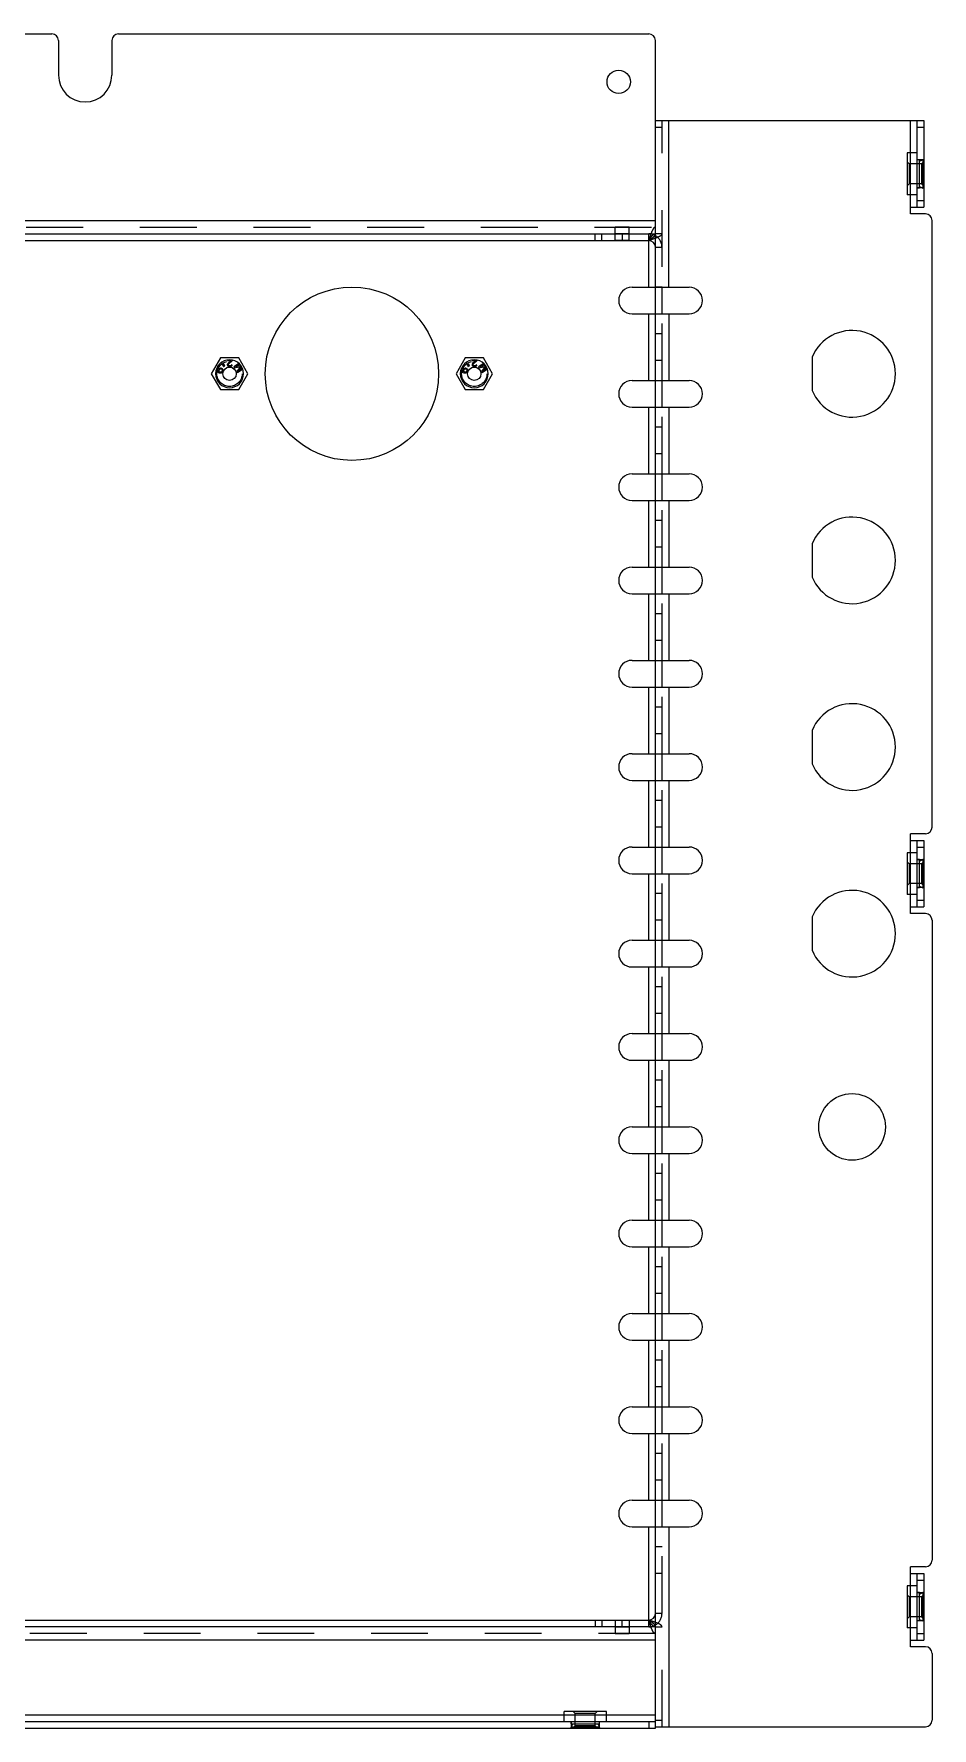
# Model space of a CAD drawing. Header units: millimetres. Extents: x 0 to 8948, y -1340 to 1100.
# Drawn here: x 7272.7 to 7407.4, y 455.7 to 709.9 of the extents above; entities that cross this region are included whole.
import ezdxf

# ---------------------------------------------------------------- set-up
doc = ezdxf.new("R2010")
doc.units = ezdxf.units.MM
doc.header["$LTSCALE"] = 85.25
doc.linetypes.add('HIDDEN', pattern=[0.2, 0.1, -0.1])
doc.layers.get('0').update_dxf_attribs({"linetype": 'CONTINUOUS'})
doc.layers.add('02___PRT_ALL_AXES', color=7, linetype='CONTINUOUS')
doc.layers.add('DEFAULT_2', color=8, linetype='HIDDEN')

msp = doc.modelspace()

# ---------------------------------------------------------------- linework, layer by layer
at = {"color": 7, "linetype": 'Continuous'}
for p, q in [((7121.387, 709.948), (7275.387, 709.948)), ((7285.387, 709.948), (7364.887, 709.948)), ((7276.387, 708.948), (7276.387, 703.736)), ((7284.387, 708.948), (7284.387, 703.736)), ((7365.887, 671.948), (7365.887, 708.948)), ((7365.887, 696.948), (7406.137, 696.948)), ((7367.887, 671.948), (7367.887, 696.948)), ((7404.137, 692.098), (7404.137, 696.948)), ((7405.137, 683.948), (7405.137, 696.948)), ((7405.137, 695.948), (7406.137, 695.948)), ((7405.137, 692.098), (7403.637, 692.098)), ((7403.637, 692.098), (7403.637, 685.798)), ((7405.137, 685.798), (7403.637, 685.798)), ((7404.137, 682.948), (7404.137, 685.798)), ((7404.137, 683.948), (7406.137, 683.948)), ((7405.137, 684.948), (7406.137, 684.948)), ((7049.887, 681.948), (7365.887, 681.948)), ((7406.387, 682.948), (7404.137, 682.948)), ((7407.387, 590.948), (7407.387, 681.948)), ((7047.887, 679.948), (7365.887, 679.948)), ((7050.887, 678.948), (7364.887, 678.948)), ((7356.887, 678.948), (7356.887, 679.948)), ((7357.887, 678.948), (7357.887, 679.948)), ((7364.887, 671.948), (7364.887, 679.948)), ((7362.387, 671.948), (7367.887, 671.948)), ((7362.387, 667.948), (7367.887, 667.948)), ((7364.887, 657.948), (7364.887, 667.948)), ((7365.887, 455.748), (7365.887, 667.948)), ((7367.887, 667.948), (7367.887, 657.948)), ((7301.719, 661.019), (7301.717, 660.946)), ((7301.717, 660.946), (7302.3, 660.93)), ((7302.3, 660.93), (7301.766, 660.476)), ((7301.869, 660.41), (7302.466, 660.926)), ((7302.466, 660.926), (7302.468, 660.998)), ((7338.419, 661.019), (7338.417, 660.946)), ((7338.417, 660.946), (7339, 660.93)), ((7339, 660.93), (7338.466, 660.476)), ((7338.569, 660.41), (7339.166, 660.926)), ((7339.166, 660.926), (7339.168, 660.998)), ((7300.049, 659.61), (7300.035, 659.507)), ((7300.035, 659.507), (7300.06, 659.387)), ((7300.06, 659.387), (7300.119, 659.3)), ((7300.133, 659.782), (7300.079, 659.693)), ((7300.119, 659.3), (7300.205, 659.225)), ((7300.228, 659.858), (7300.133, 659.782)), ((7300.142, 659.491), (7300.143, 659.557)), ((7300.161, 659.418), (7300.142, 659.491)), ((7300.143, 659.557), (7300.185, 659.675)), ((7300.207, 659.357), (7300.161, 659.418)), ((7300.185, 659.675), (7300.226, 659.726)), ((7300.205, 659.225), (7300.339, 659.155)), ((7300.26, 659.316), (7300.207, 659.357)), ((7300.226, 659.726), (7300.287, 659.771)), ((7300.329, 659.889), (7300.228, 659.858)), ((7300.374, 659.253), (7300.26, 659.316)), ((7300.287, 659.771), (7300.361, 659.789)), ((7300.396, 659.887), (7300.329, 659.889)), ((7300.339, 659.155), (7300.479, 659.105)), ((7300.361, 659.789), (7300.396, 659.887)), ((7300.414, 659.239), (7300.374, 659.253)), ((7300.39, 659.491), (7300.375, 659.385)), ((7300.375, 659.385), (7300.414, 659.239)), ((7300.425, 659.589), (7300.39, 659.491)), ((7300.48, 659.68), (7300.425, 659.589)), ((7300.479, 659.105), (7300.626, 659.075)), ((7300.575, 659.757), (7300.48, 659.68)), ((7300.483, 659.369), (7300.484, 659.435)), ((7300.502, 659.296), (7300.483, 659.369)), ((7300.484, 659.435), (7300.533, 659.573)), ((7300.548, 659.236), (7300.502, 659.296)), ((7300.533, 659.573), (7300.574, 659.624)), ((7300.601, 659.194), (7300.548, 659.236)), ((7300.574, 659.624), (7300.635, 659.669)), ((7300.677, 659.787), (7300.575, 659.757)), ((7300.641, 659.18), (7300.601, 659.194)), ((7300.626, 659.075), (7300.74, 659.078)), ((7300.635, 659.669), (7300.709, 659.687)), ((7300.708, 659.178), (7300.641, 659.18)), ((7300.791, 659.79), (7300.677, 659.787)), ((7300.782, 659.196), (7300.708, 659.178)), ((7300.709, 659.687), (7300.776, 659.685)), ((7300.74, 659.078), (7300.841, 659.109)), ((7300.776, 659.685), (7300.816, 659.671)), ((7300.843, 659.241), (7300.782, 659.196)), ((7300.871, 659.762), (7300.791, 659.79)), ((7300.816, 659.671), (7300.869, 659.63)), ((7300.841, 659.109), (7300.937, 659.185)), ((7300.884, 659.293), (7300.843, 659.241)), ((7300.869, 659.63), (7300.915, 659.569)), ((7300.957, 659.687), (7300.871, 659.762)), ((7300.933, 659.43), (7300.884, 659.293)), ((7300.915, 659.569), (7300.934, 659.496)), ((7300.934, 659.496), (7300.933, 659.43)), ((7300.937, 659.185), (7300.992, 659.276)), ((7300.945, 660.298), (7300.94, 660.268)), ((7300.94, 660.268), (7301.116, 660.237)), ((7301.092, 660.272), (7300.945, 660.298)), ((7301.016, 659.599), (7300.957, 659.687)), ((7300.992, 659.276), (7301.027, 659.375)), ((7301.039, 660.417), (7301.005, 660.393)), ((7301.005, 660.393), (7301.092, 660.272)), ((7301.041, 659.48), (7301.016, 659.599)), ((7301.027, 659.375), (7301.041, 659.48)), ((7301.125, 660.296), (7301.039, 660.417)), ((7301.116, 660.237), (7301.089, 660.061)), ((7301.089, 660.061), (7301.118, 660.056)), ((7301.118, 660.056), (7301.141, 660.203)), ((7301.148, 660.443), (7301.125, 660.296)), ((7301.141, 660.203), (7301.228, 660.082)), ((7301.178, 660.438), (7301.148, 660.443)), ((7301.15, 660.262), (7301.178, 660.438)), ((7301.326, 660.231), (7301.15, 660.262)), ((7301.175, 660.227), (7301.322, 660.201)), ((7301.262, 660.106), (7301.175, 660.227)), ((7301.228, 660.082), (7301.262, 660.106)), ((7301.322, 660.201), (7301.326, 660.231)), ((7301.7, 660.329), (7301.698, 660.287)), ((7301.698, 660.287), (7301.717, 660.201)), ((7301.723, 660.414), (7301.7, 660.329)), ((7301.717, 660.201), (7301.798, 660.114)), ((7301.766, 660.476), (7301.723, 660.414)), ((7301.798, 660.114), (7301.88, 660.069)), ((7301.823, 660.283), (7301.825, 660.326)), ((7301.863, 660.218), (7301.823, 660.283)), ((7301.825, 660.326), (7301.869, 660.41)), ((7301.925, 660.174), (7301.863, 660.218)), ((7301.88, 660.069), (7302.004, 660.044)), ((7302.028, 660.15), (7301.925, 660.174)), ((7302.004, 660.044), (7302.088, 660.042)), ((7302.112, 660.148), (7302.028, 660.15)), ((7302.088, 660.042), (7302.234, 660.059)), ((7302.216, 660.166), (7302.112, 660.148)), ((7302.28, 660.207), (7302.216, 660.166)), ((7302.234, 660.059), (7302.319, 660.099)), ((7302.323, 660.27), (7302.28, 660.207)), ((7302.319, 660.099), (7302.404, 660.182)), ((7302.427, 660.267), (7302.323, 660.27)), ((7302.404, 660.182), (7302.427, 660.267)), ((7303.446, 660.498), (7302.666, 659.974)), ((7302.666, 659.974), (7302.771, 659.818)), ((7302.771, 659.818), (7303.687, 660.058)), ((7303.538, 660.409), (7302.913, 659.989)), ((7303.727, 660.186), (7302.913, 659.989)), ((7303.687, 660.058), (7303.12, 659.3)), ((7303.12, 659.3), (7303.225, 659.144)), ((7303.225, 659.144), (7304.004, 659.669)), ((7303.331, 659.367), (7303.821, 660.047)), ((7303.957, 659.787), (7303.331, 659.367)), ((7336.749, 659.61), (7336.735, 659.507)), ((7336.735, 659.507), (7336.76, 659.387)), ((7336.76, 659.387), (7336.819, 659.3)), ((7336.833, 659.782), (7336.779, 659.693)), ((7336.819, 659.3), (7336.905, 659.225)), ((7336.928, 659.858), (7336.833, 659.782)), ((7336.842, 659.491), (7336.843, 659.557)), ((7336.861, 659.418), (7336.842, 659.491)), ((7336.843, 659.557), (7336.885, 659.675)), ((7336.907, 659.357), (7336.861, 659.418)), ((7336.885, 659.675), (7336.926, 659.726)), ((7336.905, 659.225), (7337.039, 659.155)), ((7336.96, 659.316), (7336.907, 659.357)), ((7336.926, 659.726), (7336.987, 659.771)), ((7337.029, 659.889), (7336.928, 659.858)), ((7337.074, 659.253), (7336.96, 659.316)), ((7336.987, 659.771), (7337.061, 659.789)), ((7337.096, 659.887), (7337.029, 659.889)), ((7337.039, 659.155), (7337.179, 659.105)), ((7337.061, 659.789), (7337.096, 659.887)), ((7337.114, 659.239), (7337.074, 659.253)), ((7337.09, 659.491), (7337.075, 659.385)), ((7337.075, 659.385), (7337.114, 659.239)), ((7337.125, 659.589), (7337.09, 659.491)), ((7337.18, 659.68), (7337.125, 659.589)), ((7337.179, 659.105), (7337.326, 659.075)), ((7337.275, 659.757), (7337.18, 659.68)), ((7337.183, 659.369), (7337.184, 659.435)), ((7337.202, 659.296), (7337.183, 659.369)), ((7337.184, 659.435), (7337.233, 659.573)), ((7337.248, 659.236), (7337.202, 659.296)), ((7337.233, 659.573), (7337.274, 659.624)), ((7337.301, 659.194), (7337.248, 659.236)), ((7337.274, 659.624), (7337.335, 659.669)), ((7337.377, 659.787), (7337.275, 659.757)), ((7337.341, 659.18), (7337.301, 659.194)), ((7337.326, 659.075), (7337.44, 659.078)), ((7337.335, 659.669), (7337.409, 659.687)), ((7337.408, 659.178), (7337.341, 659.18)), ((7337.491, 659.79), (7337.377, 659.787)), ((7337.482, 659.196), (7337.408, 659.178)), ((7337.409, 659.687), (7337.476, 659.685)), ((7337.44, 659.078), (7337.541, 659.109)), ((7337.476, 659.685), (7337.516, 659.671)), ((7337.543, 659.241), (7337.482, 659.196)), ((7337.571, 659.762), (7337.491, 659.79)), ((7337.516, 659.671), (7337.569, 659.63)), ((7337.541, 659.109), (7337.637, 659.185)), ((7337.584, 659.293), (7337.543, 659.241)), ((7337.569, 659.63), (7337.615, 659.569)), ((7337.657, 659.687), (7337.571, 659.762)), ((7337.633, 659.43), (7337.584, 659.293)), ((7337.615, 659.569), (7337.634, 659.496)), ((7337.634, 659.496), (7337.633, 659.43)), ((7337.637, 659.185), (7337.692, 659.276)), ((7337.645, 660.298), (7337.64, 660.268)), ((7337.64, 660.268), (7337.816, 660.237)), ((7337.792, 660.272), (7337.645, 660.298)), ((7337.716, 659.599), (7337.657, 659.687)), ((7337.692, 659.276), (7337.727, 659.375)), ((7337.739, 660.417), (7337.705, 660.393)), ((7337.705, 660.393), (7337.792, 660.272)), ((7337.741, 659.48), (7337.716, 659.599)), ((7337.727, 659.375), (7337.741, 659.48)), ((7337.825, 660.296), (7337.739, 660.417)), ((7337.816, 660.237), (7337.789, 660.061)), ((7337.789, 660.061), (7337.818, 660.056)), ((7337.818, 660.056), (7337.841, 660.203)), ((7337.848, 660.443), (7337.825, 660.296)), ((7337.841, 660.203), (7337.928, 660.082)), ((7337.878, 660.438), (7337.848, 660.443)), ((7337.85, 660.262), (7337.878, 660.438)), ((7338.026, 660.231), (7337.85, 660.262)), ((7337.875, 660.227), (7338.022, 660.201)), ((7337.962, 660.106), (7337.875, 660.227)), ((7337.928, 660.082), (7337.962, 660.106)), ((7338.022, 660.201), (7338.026, 660.231)), ((7338.4, 660.329), (7338.398, 660.287)), ((7338.398, 660.287), (7338.417, 660.201)), ((7338.423, 660.414), (7338.4, 660.329)), ((7338.417, 660.201), (7338.498, 660.114)), ((7338.466, 660.476), (7338.423, 660.414)), ((7338.498, 660.114), (7338.58, 660.069)), ((7338.523, 660.283), (7338.525, 660.326)), ((7338.563, 660.218), (7338.523, 660.283)), ((7338.525, 660.326), (7338.569, 660.41)), ((7338.625, 660.174), (7338.563, 660.218)), ((7338.58, 660.069), (7338.704, 660.044)), ((7338.728, 660.15), (7338.625, 660.174)), ((7338.704, 660.044), (7338.788, 660.042)), ((7338.812, 660.148), (7338.728, 660.15)), ((7338.788, 660.042), (7338.934, 660.059)), ((7338.916, 660.166), (7338.812, 660.148)), ((7338.98, 660.207), (7338.916, 660.166)), ((7338.934, 660.059), (7339.019, 660.099)), ((7339.023, 660.27), (7338.98, 660.207)), ((7339.019, 660.099), (7339.104, 660.182)), ((7339.127, 660.267), (7339.023, 660.27)), ((7339.104, 660.182), (7339.127, 660.267)), ((7340.146, 660.498), (7339.366, 659.974)), ((7339.366, 659.974), (7339.471, 659.818)), ((7339.471, 659.818), (7340.387, 660.058)), ((7340.238, 660.409), (7339.613, 659.989)), ((7340.427, 660.186), (7339.613, 659.989)), ((7340.387, 660.058), (7339.82, 659.3)), ((7339.82, 659.3), (7339.925, 659.144)), ((7339.925, 659.144), (7340.704, 659.669)), ((7340.031, 659.367), (7340.521, 660.047)), ((7340.657, 659.787), (7340.031, 659.367)), ((7362.387, 657.948), (7370.945, 657.948)), ((7362.387, 653.948), (7370.945, 653.948)), ((7364.887, 643.948), (7364.887, 653.948)), ((7367.887, 653.948), (7367.887, 643.948)), ((7362.387, 643.948), (7370.945, 643.948)), ((7362.387, 639.948), (7370.945, 639.948)), ((7364.887, 629.948), (7364.887, 639.948)), ((7367.887, 639.948), (7367.887, 629.948)), ((7362.387, 629.948), (7370.945, 629.948)), ((7362.387, 625.948), (7370.945, 625.948)), ((7364.887, 615.948), (7364.887, 625.948)), ((7367.887, 625.948), (7367.887, 615.948)), ((7362.387, 615.948), (7370.945, 615.948)), ((7362.387, 611.948), (7370.945, 611.948)), ((7364.887, 601.948), (7364.887, 611.948)), ((7367.887, 611.948), (7367.887, 601.948)), ((7362.387, 601.948), (7370.945, 601.948)), ((7362.387, 597.948), (7370.945, 597.948)), ((7364.887, 587.948), (7364.887, 597.948)), ((7367.887, 597.948), (7367.887, 587.948)), ((7406.387, 589.948), (7404.137, 589.948)), ((7404.137, 587.098), (7404.137, 589.948)), ((7362.387, 587.948), (7370.945, 587.948)), ((7404.137, 588.948), (7406.137, 588.948)), ((7405.137, 578.948), (7405.137, 588.948)), ((7405.137, 587.948), (7406.137, 587.948)), ((7405.137, 587.098), (7403.637, 587.098)), ((7403.637, 587.098), (7403.637, 580.798)), ((7362.387, 583.948), (7370.945, 583.948)), ((7364.887, 573.948), (7364.887, 583.948)), ((7367.887, 583.948), (7367.887, 573.948)), ((7405.137, 580.798), (7403.637, 580.798)), ((7404.137, 577.948), (7404.137, 580.798)), ((7405.137, 579.948), (7406.137, 579.948)), ((7404.137, 578.948), (7406.137, 578.948)), ((7406.387, 577.948), (7404.137, 577.948)), ((7407.387, 576.948), (7407.387, 480.948)), ((7362.387, 573.948), (7370.945, 573.948)), ((7362.387, 569.948), (7370.945, 569.948)), ((7364.887, 559.948), (7364.887, 569.948)), ((7367.887, 569.948), (7367.887, 559.948)), ((7362.387, 559.948), (7370.945, 559.948)), ((7362.387, 555.948), (7370.945, 555.948)), ((7364.887, 545.948), (7364.887, 555.948)), ((7367.887, 555.948), (7367.887, 545.948)), ((7362.387, 545.948), (7370.945, 545.948)), ((7362.387, 541.948), (7370.945, 541.948)), ((7364.887, 531.948), (7364.887, 541.948)), ((7367.887, 541.948), (7367.887, 531.948)), ((7362.387, 531.948), (7370.945, 531.948)), ((7362.387, 527.948), (7370.945, 527.948)), ((7364.887, 517.948), (7364.887, 527.948)), ((7367.887, 527.948), (7367.887, 517.948)), ((7362.387, 517.948), (7370.945, 517.948)), ((7362.387, 513.948), (7370.945, 513.948)), ((7364.887, 503.948), (7364.887, 513.948)), ((7367.887, 513.948), (7367.887, 503.948)), ((7362.387, 503.948), (7370.945, 503.948)), ((7362.387, 499.948), (7370.945, 499.948)), ((7364.887, 489.948), (7364.887, 499.948)), ((7367.887, 499.948), (7367.887, 489.948)), ((7362.387, 489.948), (7370.945, 489.948)), ((7362.387, 485.948), (7370.945, 485.948)), ((7364.887, 470.948), (7364.887, 485.948)), ((7367.887, 485.948), (7367.887, 455.948)), ((7406.387, 479.948), (7404.137, 479.948)), ((7404.137, 477.098), (7404.137, 479.948)), ((7404.137, 478.948), (7406.137, 478.948)), ((7405.137, 468.948), (7405.137, 478.948)), ((7405.137, 477.948), (7406.137, 477.948)), ((7405.137, 477.098), (7403.637, 477.098)), ((7403.637, 477.098), (7403.637, 470.798)), ((7365.887, 470.948), (7047.887, 470.948)), ((7050.887, 471.948), (7364.887, 471.948)), ((7356.887, 471.948), (7356.887, 470.948)), ((7357.887, 471.948), (7357.887, 470.948)), ((7405.137, 470.798), (7403.637, 470.798)), ((7404.137, 467.948), (7404.137, 470.798)), ((7365.887, 468.948), (7049.887, 468.948)), ((7404.137, 468.948), (7406.137, 468.948)), ((7406.387, 467.948), (7404.137, 467.948)), ((7405.137, 469.948), (7406.137, 469.948)), ((7407.387, 466.948), (7407.387, 456.948)), ((7258.537, 457.748), (7352.237, 457.748)), ((7358.537, 458.248), (7352.237, 458.248)), ((7352.237, 456.748), (7352.237, 458.248)), ((7358.537, 456.748), (7358.537, 458.248)), ((7358.537, 457.748), (7365.887, 457.748)), ((7049.887, 456.748), (7365.887, 456.748)), ((7364.887, 456.748), (7364.887, 455.748)), ((7365.887, 455.948), (7406.387, 455.948))]:
    msp.add_line(p, q, dxfattribs=at)
at = {"color": 3, "linetype": 'Continuous'}
for p, q in [((7406.137, 696.948), (7406.137, 683.948)), ((7366.887, 653.948), (7366.887, 657.948)), ((7366.887, 639.948), (7366.887, 643.948)), ((7366.887, 625.948), (7366.887, 629.948)), ((7366.887, 611.948), (7366.887, 615.948)), ((7366.887, 597.948), (7366.887, 601.948)), ((7366.887, 583.948), (7366.887, 587.948)), ((7406.137, 588.948), (7406.137, 578.948)), ((7366.887, 569.948), (7366.887, 573.948)), ((7366.887, 555.948), (7366.887, 559.948)), ((7366.887, 541.948), (7366.887, 545.948)), ((7366.887, 527.948), (7366.887, 531.948)), ((7366.887, 513.948), (7366.887, 517.948)), ((7366.887, 499.948), (7366.887, 503.948)), ((7366.887, 485.948), (7366.887, 489.948)), ((7406.137, 478.948), (7406.137, 468.948)), ((7049.887, 455.748), (7365.887, 455.748))]:
    msp.add_line(p, q, dxfattribs=at)
at = {"color": 7, "linetype": 'Continuous'}
for centre, radius, start, end in [((7275.387, 708.948), 1, 0, 90), ((7285.387, 708.948), 1, 90, 180), ((7364.887, 708.948), 1, 0, 90), ((7280.387, 703.736), 4, 180, 0), ((7406.387, 681.948), 1, 0, 90), ((7364.887, 677.948), 1, 0, 90), ((7362.387, 669.948), 2, 90, 270), ((7302.037, 658.948), 2.095, 0, 180), ((7338.737, 658.948), 2.095, 0, 180), ((7362.387, 655.948), 2, 90, 270), ((7370.945, 655.948), 2, 270, 90), ((7362.387, 641.948), 2, 90, 270), ((7370.945, 641.948), 2, 270, 90), ((7362.387, 627.948), 2, 90, 270), ((7370.945, 627.948), 2, 270, 90), ((7362.387, 613.948), 2, 90, 270), ((7370.945, 613.948), 2, 270, 90), ((7362.387, 599.948), 2, 90, 270), ((7370.945, 599.948), 2, 270, 90), ((7406.387, 590.948), 1, 270, 0), ((7362.387, 585.948), 2, 90, 270), ((7370.945, 585.948), 2, 270, 90), ((7406.387, 576.948), 1, 0, 90), ((7362.387, 571.948), 2, 90, 270), ((7370.945, 571.948), 2, 270, 90), ((7362.387, 557.948), 2, 90, 270), ((7370.945, 557.948), 2, 270, 90), ((7362.387, 543.948), 2, 90, 270), ((7370.945, 543.948), 2, 270, 90), ((7362.387, 529.948), 2, 90, 270), ((7370.945, 529.948), 2, 270, 90), ((7362.387, 515.948), 2, 90, 270), ((7370.945, 515.948), 2, 270, 90), ((7362.387, 501.948), 2, 90, 270), ((7370.945, 501.948), 2, 270, 90), ((7362.387, 487.948), 2, 90, 270), ((7370.945, 487.948), 2, 270, 90), ((7406.387, 480.948), 1, 270, 0), ((7364.887, 472.948), 1, 270, 0), ((7406.387, 466.948), 1, 0, 90), ((7406.387, 456.948), 1, 270, 0)]:
    msp.add_arc(centre, radius, start, end, dxfattribs=at)
at = {"color": 3, "linetype": 'Continuous'}
for centre, start, end in [((7364.887, 677.948), 59.86467, 90), ((7364.887, 472.948), 270, 300.13533)]:
    msp.add_arc(centre, 2, start, end, dxfattribs=at)
at = {"color": 7, "linetype": 'Continuous'}
for points, knots in [([(7365.887, 679.948), (7365.86, 679.948), (7365.745, 679.936), (7365.639, 679.878), (7365.568, 679.825)], [0, 0, 0, 0, 0.2318764, 1, 1, 1, 1]), ([(7365.887, 679.948), (7365.887, 679.928), (7365.881, 679.845), (7365.849, 679.765), (7365.818, 679.71)], [0, 0, 0, 0, 0.2390557, 1, 1, 1, 1]), ([(7365.887, 470.948), (7365.86, 470.948), (7365.745, 470.959), (7365.639, 471.018), (7365.568, 471.071)], [0, 0, 0, 0, 0.2318764, 1, 1, 1, 1]), ([(7365.887, 470.948), (7365.887, 470.968), (7365.881, 471.051), (7365.849, 471.131), (7365.818, 471.186)], [0, 0, 0, 0, 0.2390557, 1, 1, 1, 1])]:
    msp.add_open_spline(points, degree=3, knots=knots, dxfattribs=at)
at = {"layer": '02___PRT_ALL_AXES', "color": 8, "linetype": 'HIDDEN'}
for p, q in [((7406.137, 691.048), (7405.137, 691.048)), ((7405.137, 686.848), (7405.137, 691.048)), ((7406.137, 686.848), (7406.137, 691.048)), ((7406.137, 686.848), (7405.137, 686.848)), ((7361.937, 680.948), (7359.837, 680.948)), ((7359.837, 678.948), (7359.837, 680.948)), ((7361.937, 679.948), (7359.837, 679.948)), ((7361.937, 678.948), (7359.837, 678.948)), ((7360.887, 679.948), (7360.887, 678.948)), ((7361.937, 678.948), (7361.937, 680.948)), ((7366.887, 671.948), (7365.887, 671.948)), ((7365.887, 667.948), (7366.887, 667.948)), ((7406.137, 586.048), (7405.137, 586.048)), ((7405.137, 581.848), (7405.137, 586.048)), ((7406.137, 581.848), (7406.137, 586.048)), ((7406.137, 581.848), (7405.137, 581.848)), ((7406.137, 476.048), (7405.137, 476.048)), ((7405.137, 471.848), (7405.137, 476.048)), ((7406.137, 471.848), (7406.137, 476.048)), ((7359.837, 471.948), (7361.937, 471.948)), ((7359.837, 471.948), (7359.837, 469.948)), ((7359.837, 470.948), (7361.937, 470.948)), ((7360.887, 470.948), (7360.887, 471.948)), ((7361.937, 471.948), (7361.937, 469.948)), ((7406.137, 471.848), (7405.137, 471.848)), ((7359.837, 469.948), (7361.937, 469.948)), ((7353.287, 456.748), (7357.487, 456.748)), ((7353.287, 456.748), (7353.287, 455.748)), ((7353.287, 455.748), (7357.487, 455.748)), ((7357.487, 456.748), (7357.487, 455.748))]:
    msp.add_line(p, q, dxfattribs=at)
at = {"layer": '02___PRT_ALL_AXES', "color": 7, "linetype": 'Continuous'}
for p, q in [((7365.887, 667.948), (7365.887, 671.948)), ((7367.887, 671.948), (7370.945, 671.948)), ((7367.887, 667.948), (7370.945, 667.948)), ((7389.387, 661.448), (7389.387, 656.448)), ((7389.387, 633.448), (7389.387, 628.448)), ((7389.387, 605.448), (7389.387, 600.448)), ((7389.387, 577.448), (7389.387, 572.448))]:
    msp.add_line(p, q, dxfattribs=at)
at = {"layer": '02___PRT_ALL_AXES', "color": 3, "linetype": 'Continuous'}
msp.add_line((7366.887, 667.948), (7366.887, 671.948), dxfattribs=at)
at = {"layer": '02___PRT_ALL_AXES', "color": 7, "linetype": 'Continuous'}
for centre, radius in [((7360.387, 702.748), 1.75), ((7320.387, 658.948), 13), ((7302.037, 658.948), 1), ((7338.737, 658.948), 1), ((7395.387, 545.948), 5)]:
    msp.add_circle(centre, radius, dxfattribs=at)
at = {"layer": '02___PRT_ALL_AXES', "color": 8, "linetype": 'HIDDEN'}
for centre in [(7302.037, 658.948), (7338.737, 658.948)]:
    msp.add_circle(centre, 1.895, dxfattribs=at)
at = {"layer": '02___PRT_ALL_AXES', "color": 7, "linetype": 'Continuous'}
for centre, radius, start, end in [((7370.945, 669.948), 2, 270, 90), ((7395.387, 658.948), 6.5, 202.61986, 157.38014), ((7302.037, 658.948), 2.095, 180, 0), ((7338.737, 658.948), 2.095, 180, 0), ((7395.387, 630.948), 6.5, 202.61986, 157.38014), ((7395.387, 602.948), 6.5, 202.61986, 157.38014), ((7395.387, 574.948), 6.5, 202.61986, 157.38014)]:
    msp.add_arc(centre, radius, start, end, dxfattribs=at)
at = {"layer": 'DEFAULT_2', "color": 8, "linetype": 'HIDDEN'}
for p, q in [((7366.887, 657.948), (7366.887, 696.948)), ((7365.887, 695.948), (7366.887, 695.948)), ((7404.137, 685.798), (7404.137, 692.098)), ((7403.937, 690.448), (7403.637, 690.748)), ((7403.657, 688.885), (7403.637, 688.885)), ((7403.657, 688.884), (7403.637, 688.884)), ((7403.657, 688.885), (7403.657, 688.504)), ((7405.807, 690.448), (7403.937, 690.448)), ((7403.937, 690.448), (7403.937, 687.448)), ((7405.517, 691.073), (7405.137, 691.073)), ((7405.517, 690.848), (7406.007, 691.073)), ((7405.517, 686.823), (7405.517, 691.073)), ((7405.807, 690.448), (7406.107, 690.748)), ((7405.807, 690.448), (7405.807, 687.448)), ((7406.107, 691.073), (7406.007, 691.073)), ((7406.007, 691.073), (7406.007, 686.823)), ((7406.107, 686.823), (7406.107, 691.073)), ((7403.657, 688.856), (7403.637, 688.856)), ((7403.637, 688.852), (7403.657, 688.852)), ((7403.657, 688.845), (7403.637, 688.845)), ((7403.657, 688.844), (7403.637, 688.844)), ((7403.657, 688.838), (7403.637, 688.838)), ((7403.657, 688.837), (7403.637, 688.837)), ((7403.657, 688.811), (7403.637, 688.811)), ((7403.657, 688.805), (7403.637, 688.805)), ((7403.657, 688.778), (7403.637, 688.778)), ((7403.657, 688.732), (7403.637, 688.732)), ((7403.657, 688.721), (7403.637, 688.721)), ((7403.657, 688.696), (7403.637, 688.696)), ((7403.657, 688.687), (7403.637, 688.687)), ((7403.657, 688.686), (7403.637, 688.686)), ((7403.657, 688.671), (7403.637, 688.671)), ((7403.657, 688.593), (7403.637, 688.593)), ((7403.657, 688.59), (7403.637, 688.59)), ((7403.657, 688.585), (7403.637, 688.585)), ((7403.637, 688.585), (7403.657, 688.585)), ((7403.657, 688.578), (7403.637, 688.578)), ((7403.657, 688.556), (7403.637, 688.556)), ((7403.637, 688.555), (7403.657, 688.555)), ((7403.657, 688.554), (7403.637, 688.554)), ((7403.657, 688.545), (7403.637, 688.545)), ((7403.657, 688.505), (7403.637, 688.505)), ((7403.637, 688.504), (7403.657, 688.504)), ((7403.657, 688.364), (7403.637, 688.364)), ((7403.657, 688.352), (7403.637, 688.352)), ((7403.657, 688.193), (7403.637, 688.193)), ((7403.657, 688.186), (7403.637, 688.186)), ((7403.657, 688.158), (7403.637, 688.158)), ((7403.657, 688.146), (7403.637, 688.146)), ((7403.657, 688.117), (7403.637, 688.117)), ((7403.657, 688.109), (7403.637, 688.109)), ((7403.657, 688.081), (7403.637, 688.081)), ((7403.637, 688.047), (7403.657, 688.047)), ((7403.657, 687.918), (7403.637, 687.918)), ((7403.637, 687.91), (7403.657, 687.91)), ((7403.657, 687.88), (7403.637, 687.88)), ((7403.637, 687.862), (7403.657, 687.862)), ((7403.637, 687.852), (7403.657, 687.852)), ((7403.657, 687.839), (7403.637, 687.839)), ((7403.657, 687.81), (7403.637, 687.81)), ((7403.637, 687.792), (7403.657, 687.792)), ((7403.657, 687.716), (7403.637, 687.716)), ((7403.657, 687.716), (7403.637, 687.716)), ((7403.657, 687.709), (7403.637, 687.709)), ((7403.657, 687.68), (7403.637, 687.68)), ((7403.657, 687.641), (7403.637, 687.641)), ((7403.657, 687.639), (7403.637, 687.639)), ((7403.657, 687.628), (7403.637, 687.628)), ((7403.657, 687.628), (7403.637, 687.628)), ((7403.637, 687.617), (7403.657, 687.617)), ((7403.657, 687.605), (7403.637, 687.605)), ((7403.657, 687.594), (7403.637, 687.594)), ((7403.637, 687.57), (7403.657, 687.57)), ((7403.657, 687.563), (7403.637, 687.563)), ((7403.657, 687.503), (7403.637, 687.503)), ((7403.637, 687.496), (7403.657, 687.496)), ((7403.657, 687.462), (7403.637, 687.462)), ((7403.657, 687.461), (7403.637, 687.461)), ((7403.637, 687.46), (7403.657, 687.46)), ((7403.937, 687.448), (7403.637, 687.148)), ((7403.657, 687.447), (7403.637, 687.447)), ((7403.657, 687.435), (7403.637, 687.435)), ((7403.657, 687.432), (7403.637, 687.432)), ((7403.657, 687.431), (7403.637, 687.431)), ((7403.657, 687.421), (7403.637, 687.421)), ((7403.637, 687.417), (7403.657, 687.417)), ((7403.657, 687.404), (7403.637, 687.404)), ((7403.657, 687.402), (7403.637, 687.402)), ((7403.657, 687.386), (7403.637, 687.386)), ((7403.657, 687.38), (7403.637, 687.38)), ((7403.637, 687.355), (7403.657, 687.355)), ((7403.657, 687.343), (7403.637, 687.343)), ((7403.657, 687.342), (7403.637, 687.342)), ((7403.657, 687.282), (7403.637, 687.282)), ((7403.657, 687.281), (7403.637, 687.281)), ((7403.657, 687.273), (7403.637, 687.273)), ((7403.657, 687.271), (7403.637, 687.271)), ((7403.657, 687.259), (7403.637, 687.259)), ((7403.657, 687.256), (7403.637, 687.256)), ((7403.637, 687.253), (7403.657, 687.253)), ((7403.637, 687.239), (7403.657, 687.239)), ((7403.657, 687.238), (7403.637, 687.238)), ((7403.657, 687.236), (7403.637, 687.236)), ((7403.637, 687.233), (7403.657, 687.233)), ((7403.657, 687.216), (7403.637, 687.216)), ((7403.657, 687.149), (7403.637, 687.149)), ((7403.657, 687.142), (7403.637, 687.142)), ((7403.657, 687.139), (7403.637, 687.139)), ((7403.657, 687.136), (7403.637, 687.136)), ((7403.657, 687.106), (7403.637, 687.106)), ((7403.657, 687.094), (7403.637, 687.094)), ((7403.657, 687.049), (7403.637, 687.049)), ((7403.637, 687.048), (7403.657, 687.048)), ((7403.657, 687.036), (7403.637, 687.036)), ((7403.657, 687.026), (7403.637, 687.026)), ((7403.657, 687.02), (7403.637, 687.02)), ((7403.657, 687.019), (7403.637, 687.019)), ((7403.657, 686.992), (7403.637, 686.992)), ((7403.657, 686.99), (7403.637, 686.99)), ((7403.637, 686.989), (7403.657, 686.989)), ((7403.657, 686.969), (7403.637, 686.969)), ((7403.637, 686.957), (7403.657, 686.957)), ((7403.657, 686.948), (7403.637, 686.948)), ((7403.657, 686.915), (7403.637, 686.915)), ((7403.657, 686.834), (7403.637, 686.834)), ((7403.657, 686.801), (7403.637, 686.801)), ((7403.637, 686.577), (7403.657, 686.577)), ((7403.657, 686.567), (7403.637, 686.567)), ((7403.657, 686.557), (7403.637, 686.557)), ((7403.637, 686.555), (7403.657, 686.555)), ((7403.637, 686.554), (7403.657, 686.554)), ((7403.657, 686.554), (7403.637, 686.554)), ((7403.657, 686.516), (7403.637, 686.516)), ((7403.637, 686.509), (7403.657, 686.509)), ((7403.657, 686.486), (7403.637, 686.486)), ((7403.657, 686.472), (7403.637, 686.472)), ((7403.657, 688.364), (7403.657, 686.472)), ((7405.807, 687.448), (7403.937, 687.448)), ((7405.517, 686.823), (7405.137, 686.823)), ((7405.517, 687.048), (7406.007, 686.823)), ((7405.807, 687.448), (7406.107, 687.148)), ((7406.107, 686.823), (7406.007, 686.823)), ((7049.887, 680.948), (7365.887, 680.948)), ((7366.887, 679.948), (7365.887, 679.948)), ((7365.887, 677.948), (7366.887, 677.948)), ((7365.887, 667.948), (7365.887, 671.948)), ((7366.887, 664.948), (7365.887, 664.948)), ((7300.666, 661.323), (7299.295, 658.948)), ((7303.408, 661.323), (7300.666, 661.323)), ((7304.779, 658.948), (7303.408, 661.323)), ((7337.366, 661.323), (7335.995, 658.948)), ((7340.108, 661.323), (7337.366, 661.323)), ((7341.479, 658.948), (7340.108, 661.323)), ((7366.887, 660.948), (7365.887, 660.948)), ((7299.295, 658.948), (7300.666, 656.573)), ((7303.408, 656.573), (7304.779, 658.948)), ((7335.995, 658.948), (7337.366, 656.573)), ((7340.108, 656.573), (7341.479, 658.948)), ((7300.666, 656.573), (7303.408, 656.573)), ((7337.366, 656.573), (7340.108, 656.573)), ((7366.887, 643.948), (7366.887, 653.948)), ((7366.887, 650.948), (7365.887, 650.948)), ((7366.887, 646.948), (7365.887, 646.948)), ((7366.887, 629.948), (7366.887, 639.948)), ((7366.887, 636.948), (7365.887, 636.948)), ((7366.887, 632.948), (7365.887, 632.948)), ((7366.887, 615.948), (7366.887, 625.948)), ((7366.887, 622.948), (7365.887, 622.948)), ((7366.887, 618.948), (7365.887, 618.948)), ((7366.887, 601.948), (7366.887, 611.948)), ((7366.887, 608.948), (7365.887, 608.948)), ((7366.887, 604.948), (7365.887, 604.948)), ((7366.887, 587.948), (7366.887, 597.948)), ((7366.887, 594.948), (7365.887, 594.948)), ((7366.887, 590.948), (7365.887, 590.948)), ((7403.937, 585.448), (7403.637, 585.748)), ((7405.807, 585.448), (7403.937, 585.448)), ((7403.937, 585.448), (7403.937, 582.448)), ((7404.137, 580.798), (7404.137, 587.098)), ((7405.517, 586.073), (7405.137, 586.073)), ((7405.517, 585.848), (7406.007, 586.073)), ((7405.517, 581.823), (7405.517, 586.073)), ((7405.807, 585.448), (7406.107, 585.748)), ((7405.807, 585.448), (7405.807, 582.448)), ((7406.107, 586.073), (7406.007, 586.073)), ((7406.007, 586.073), (7406.007, 581.823)), ((7406.107, 581.823), (7406.107, 586.073)), ((7366.887, 573.948), (7366.887, 583.948)), ((7403.657, 583.885), (7403.637, 583.885)), ((7403.657, 583.884), (7403.637, 583.884)), ((7403.657, 583.856), (7403.637, 583.856)), ((7403.637, 583.852), (7403.657, 583.852)), ((7403.657, 583.845), (7403.637, 583.845)), ((7403.657, 583.844), (7403.637, 583.844)), ((7403.657, 583.838), (7403.637, 583.838)), ((7403.657, 583.837), (7403.637, 583.837)), ((7403.657, 583.811), (7403.637, 583.811)), ((7403.657, 583.805), (7403.637, 583.805)), ((7403.657, 583.778), (7403.637, 583.778)), ((7403.657, 583.732), (7403.637, 583.732)), ((7403.657, 583.721), (7403.637, 583.721)), ((7403.657, 583.696), (7403.637, 583.696)), ((7403.657, 583.687), (7403.637, 583.687)), ((7403.657, 583.686), (7403.637, 583.686)), ((7403.657, 583.671), (7403.637, 583.671)), ((7403.657, 583.593), (7403.637, 583.593)), ((7403.657, 583.59), (7403.637, 583.59)), ((7403.657, 583.585), (7403.637, 583.585)), ((7403.637, 583.585), (7403.657, 583.585)), ((7403.657, 583.578), (7403.637, 583.578)), ((7403.657, 583.556), (7403.637, 583.556)), ((7403.637, 583.555), (7403.657, 583.555)), ((7403.657, 583.554), (7403.637, 583.554)), ((7403.657, 583.545), (7403.637, 583.545)), ((7403.657, 583.505), (7403.637, 583.505)), ((7403.637, 583.504), (7403.657, 583.504)), ((7403.657, 583.364), (7403.637, 583.364)), ((7403.657, 583.352), (7403.637, 583.352)), ((7403.657, 583.193), (7403.637, 583.193)), ((7403.657, 583.186), (7403.637, 583.186)), ((7403.657, 583.158), (7403.637, 583.158)), ((7403.657, 583.146), (7403.637, 583.146)), ((7403.657, 583.117), (7403.637, 583.117)), ((7403.657, 583.109), (7403.637, 583.109)), ((7403.657, 583.081), (7403.637, 583.081)), ((7403.637, 583.047), (7403.657, 583.047)), ((7403.657, 582.918), (7403.637, 582.918)), ((7403.637, 582.91), (7403.657, 582.91)), ((7403.657, 582.88), (7403.637, 582.88)), ((7403.637, 582.862), (7403.657, 582.862)), ((7403.637, 582.852), (7403.657, 582.852)), ((7403.657, 582.839), (7403.637, 582.839)), ((7403.657, 582.81), (7403.637, 582.81)), ((7403.637, 582.792), (7403.657, 582.792)), ((7403.657, 582.716), (7403.637, 582.716)), ((7403.657, 582.716), (7403.637, 582.716)), ((7403.657, 582.709), (7403.637, 582.709)), ((7403.657, 582.68), (7403.637, 582.68)), ((7403.657, 582.641), (7403.637, 582.641)), ((7403.657, 582.639), (7403.637, 582.639)), ((7403.657, 582.628), (7403.637, 582.628)), ((7403.657, 582.628), (7403.637, 582.628)), ((7403.637, 582.617), (7403.657, 582.617)), ((7403.657, 582.605), (7403.637, 582.605)), ((7403.657, 582.594), (7403.637, 582.594)), ((7403.637, 582.57), (7403.657, 582.57)), ((7403.657, 582.563), (7403.637, 582.563)), ((7403.657, 582.503), (7403.637, 582.503)), ((7403.637, 582.496), (7403.657, 582.496)), ((7403.657, 582.462), (7403.637, 582.462)), ((7403.657, 582.461), (7403.637, 582.461)), ((7403.637, 582.46), (7403.657, 582.46)), ((7403.937, 582.448), (7403.637, 582.148)), ((7403.657, 582.447), (7403.637, 582.447)), ((7403.657, 582.435), (7403.637, 582.435)), ((7403.657, 582.432), (7403.637, 582.432)), ((7403.657, 582.431), (7403.637, 582.431)), ((7403.657, 582.421), (7403.637, 582.421)), ((7403.637, 582.417), (7403.657, 582.417)), ((7403.657, 582.404), (7403.637, 582.404)), ((7403.657, 582.402), (7403.637, 582.402)), ((7403.657, 582.386), (7403.637, 582.386)), ((7403.657, 582.38), (7403.637, 582.38)), ((7403.637, 582.355), (7403.657, 582.355)), ((7403.657, 582.343), (7403.637, 582.343)), ((7403.657, 582.342), (7403.637, 582.342)), ((7403.657, 582.282), (7403.637, 582.282)), ((7403.657, 582.281), (7403.637, 582.281)), ((7403.657, 582.273), (7403.637, 582.273)), ((7403.657, 582.271), (7403.637, 582.271)), ((7403.657, 582.259), (7403.637, 582.259)), ((7403.657, 582.256), (7403.637, 582.256)), ((7403.637, 582.253), (7403.657, 582.253)), ((7403.637, 582.239), (7403.657, 582.239)), ((7403.657, 582.238), (7403.637, 582.238)), ((7403.657, 582.236), (7403.637, 582.236)), ((7403.637, 582.233), (7403.657, 582.233)), ((7403.657, 582.216), (7403.637, 582.216)), ((7403.657, 582.149), (7403.637, 582.149)), ((7403.657, 582.142), (7403.637, 582.142)), ((7403.657, 582.139), (7403.637, 582.139)), ((7403.657, 582.136), (7403.637, 582.136)), ((7403.657, 583.885), (7403.657, 583.504)), ((7403.657, 583.364), (7403.657, 581.472)), ((7405.807, 582.448), (7403.937, 582.448)), ((7405.807, 582.448), (7406.107, 582.148)), ((7366.887, 580.948), (7365.887, 580.948)), ((7403.657, 582.106), (7403.637, 582.106)), ((7403.657, 582.094), (7403.637, 582.094)), ((7403.657, 582.049), (7403.637, 582.049)), ((7403.637, 582.048), (7403.657, 582.048)), ((7403.657, 582.036), (7403.637, 582.036)), ((7403.657, 582.026), (7403.637, 582.026)), ((7403.657, 582.02), (7403.637, 582.02)), ((7403.657, 582.019), (7403.637, 582.019)), ((7403.657, 581.992), (7403.637, 581.992)), ((7403.657, 581.99), (7403.637, 581.99)), ((7403.637, 581.989), (7403.657, 581.989)), ((7403.657, 581.969), (7403.637, 581.969)), ((7403.637, 581.957), (7403.657, 581.957)), ((7403.657, 581.948), (7403.637, 581.948)), ((7403.657, 581.915), (7403.637, 581.915)), ((7403.657, 581.834), (7403.637, 581.834)), ((7403.657, 581.801), (7403.637, 581.801)), ((7403.637, 581.577), (7403.657, 581.577)), ((7403.657, 581.567), (7403.637, 581.567)), ((7403.657, 581.557), (7403.637, 581.557)), ((7403.637, 581.555), (7403.657, 581.555)), ((7403.637, 581.554), (7403.657, 581.554)), ((7403.657, 581.554), (7403.637, 581.554)), ((7403.657, 581.516), (7403.637, 581.516)), ((7403.637, 581.509), (7403.657, 581.509)), ((7403.657, 581.486), (7403.637, 581.486)), ((7403.657, 581.472), (7403.637, 581.472)), ((7405.517, 581.823), (7405.137, 581.823)), ((7405.517, 582.048), (7406.007, 581.823)), ((7406.107, 581.823), (7406.007, 581.823)), ((7366.887, 576.948), (7365.887, 576.948)), ((7366.887, 559.948), (7366.887, 569.948)), ((7366.887, 566.948), (7365.887, 566.948)), ((7366.887, 562.948), (7365.887, 562.948)), ((7366.887, 545.948), (7366.887, 555.948)), ((7366.887, 552.948), (7365.887, 552.948)), ((7366.887, 548.948), (7365.887, 548.948)), ((7366.887, 531.948), (7366.887, 541.948)), ((7366.887, 538.948), (7365.887, 538.948)), ((7366.887, 534.948), (7365.887, 534.948)), ((7366.887, 517.948), (7366.887, 527.948)), ((7366.887, 524.948), (7365.887, 524.948)), ((7366.887, 520.948), (7365.887, 520.948)), ((7366.887, 503.948), (7366.887, 513.948)), ((7366.887, 510.948), (7365.887, 510.948)), ((7366.887, 506.948), (7365.887, 506.948)), ((7366.887, 489.948), (7366.887, 499.948)), ((7366.887, 496.948), (7365.887, 496.948)), ((7366.887, 492.948), (7365.887, 492.948)), ((7366.887, 455.948), (7366.887, 485.948)), ((7366.887, 482.948), (7365.887, 482.948)), ((7366.887, 478.948), (7365.887, 478.948)), ((7403.937, 475.448), (7403.637, 475.748)), ((7405.807, 475.448), (7403.937, 475.448)), ((7403.937, 475.448), (7403.937, 472.448)), ((7404.137, 470.798), (7404.137, 477.098)), ((7405.517, 476.073), (7405.137, 476.073)), ((7405.517, 475.848), (7406.007, 476.073)), ((7405.517, 471.823), (7405.517, 476.073)), ((7405.807, 475.448), (7406.107, 475.748)), ((7405.807, 475.448), (7405.807, 472.448)), ((7406.107, 476.073), (7406.007, 476.073)), ((7406.007, 476.073), (7406.007, 471.823)), ((7406.107, 471.823), (7406.107, 476.073)), ((7366.887, 472.948), (7365.887, 472.948)), ((7403.657, 473.885), (7403.637, 473.885)), ((7403.657, 473.884), (7403.637, 473.884)), ((7403.657, 473.856), (7403.637, 473.856)), ((7403.637, 473.852), (7403.657, 473.852)), ((7403.657, 473.845), (7403.637, 473.845)), ((7403.657, 473.844), (7403.637, 473.844)), ((7403.657, 473.838), (7403.637, 473.838)), ((7403.657, 473.837), (7403.637, 473.837)), ((7403.657, 473.811), (7403.637, 473.811)), ((7403.657, 473.805), (7403.637, 473.805)), ((7403.657, 473.778), (7403.637, 473.778)), ((7403.657, 473.732), (7403.637, 473.732)), ((7403.657, 473.721), (7403.637, 473.721)), ((7403.657, 473.696), (7403.637, 473.696)), ((7403.657, 473.687), (7403.637, 473.687)), ((7403.657, 473.686), (7403.637, 473.686)), ((7403.657, 473.671), (7403.637, 473.671)), ((7403.657, 473.593), (7403.637, 473.593)), ((7403.657, 473.59), (7403.637, 473.59)), ((7403.657, 473.585), (7403.637, 473.585)), ((7403.637, 473.585), (7403.657, 473.585)), ((7403.657, 473.578), (7403.637, 473.578)), ((7403.657, 473.556), (7403.637, 473.556)), ((7403.637, 473.555), (7403.657, 473.555)), ((7403.657, 473.554), (7403.637, 473.554)), ((7403.657, 473.545), (7403.637, 473.545)), ((7403.657, 473.505), (7403.637, 473.505)), ((7403.637, 473.504), (7403.657, 473.504)), ((7403.657, 473.364), (7403.637, 473.364)), ((7403.657, 473.352), (7403.637, 473.352)), ((7403.657, 473.193), (7403.637, 473.193)), ((7403.657, 473.186), (7403.637, 473.186)), ((7403.657, 473.158), (7403.637, 473.158)), ((7403.657, 473.146), (7403.637, 473.146)), ((7403.657, 473.117), (7403.637, 473.117)), ((7403.657, 473.109), (7403.637, 473.109)), ((7403.657, 473.081), (7403.637, 473.081)), ((7403.637, 473.047), (7403.657, 473.047)), ((7403.657, 472.918), (7403.637, 472.918)), ((7403.637, 472.91), (7403.657, 472.91)), ((7403.657, 472.88), (7403.637, 472.88)), ((7403.637, 472.862), (7403.657, 472.862)), ((7403.637, 472.852), (7403.657, 472.852)), ((7403.657, 472.839), (7403.637, 472.839)), ((7403.657, 473.885), (7403.657, 473.504)), ((7403.657, 473.364), (7403.657, 471.472)), ((7365.887, 470.948), (7366.887, 470.948)), ((7403.657, 472.81), (7403.637, 472.81)), ((7403.637, 472.792), (7403.657, 472.792)), ((7403.657, 472.716), (7403.637, 472.716)), ((7403.657, 472.716), (7403.637, 472.716)), ((7403.657, 472.709), (7403.637, 472.709)), ((7403.657, 472.68), (7403.637, 472.68)), ((7403.657, 472.641), (7403.637, 472.641)), ((7403.657, 472.639), (7403.637, 472.639)), ((7403.657, 472.628), (7403.637, 472.628)), ((7403.657, 472.628), (7403.637, 472.628)), ((7403.637, 472.617), (7403.657, 472.617)), ((7403.657, 472.605), (7403.637, 472.605)), ((7403.657, 472.594), (7403.637, 472.594)), ((7403.637, 472.57), (7403.657, 472.57)), ((7403.657, 472.563), (7403.637, 472.563)), ((7403.657, 472.503), (7403.637, 472.503)), ((7403.637, 472.496), (7403.657, 472.496)), ((7403.657, 472.462), (7403.637, 472.462)), ((7403.657, 472.461), (7403.637, 472.461)), ((7403.637, 472.46), (7403.657, 472.46)), ((7403.937, 472.448), (7403.637, 472.148)), ((7403.657, 472.447), (7403.637, 472.447)), ((7403.657, 472.435), (7403.637, 472.435)), ((7403.657, 472.432), (7403.637, 472.432)), ((7403.657, 472.431), (7403.637, 472.431)), ((7403.657, 472.421), (7403.637, 472.421)), ((7403.637, 472.417), (7403.657, 472.417)), ((7403.657, 472.404), (7403.637, 472.404)), ((7403.657, 472.402), (7403.637, 472.402)), ((7403.657, 472.386), (7403.637, 472.386)), ((7403.657, 472.38), (7403.637, 472.38)), ((7403.637, 472.355), (7403.657, 472.355)), ((7403.657, 472.343), (7403.637, 472.343)), ((7403.657, 472.342), (7403.637, 472.342)), ((7403.657, 472.282), (7403.637, 472.282)), ((7403.657, 472.281), (7403.637, 472.281)), ((7403.657, 472.273), (7403.637, 472.273)), ((7403.657, 472.271), (7403.637, 472.271)), ((7403.657, 472.259), (7403.637, 472.259)), ((7403.657, 472.256), (7403.637, 472.256)), ((7403.637, 472.253), (7403.657, 472.253)), ((7403.637, 472.239), (7403.657, 472.239)), ((7403.657, 472.238), (7403.637, 472.238)), ((7403.657, 472.236), (7403.637, 472.236)), ((7403.637, 472.233), (7403.657, 472.233)), ((7403.657, 472.216), (7403.637, 472.216)), ((7403.657, 472.149), (7403.637, 472.149)), ((7403.657, 472.142), (7403.637, 472.142)), ((7403.657, 472.139), (7403.637, 472.139)), ((7403.657, 472.136), (7403.637, 472.136)), ((7403.657, 472.106), (7403.637, 472.106)), ((7403.657, 472.094), (7403.637, 472.094)), ((7403.657, 472.049), (7403.637, 472.049)), ((7403.637, 472.048), (7403.657, 472.048)), ((7403.657, 472.036), (7403.637, 472.036)), ((7403.657, 472.026), (7403.637, 472.026)), ((7403.657, 472.02), (7403.637, 472.02)), ((7403.657, 472.019), (7403.637, 472.019)), ((7403.657, 471.992), (7403.637, 471.992)), ((7403.657, 471.99), (7403.637, 471.99)), ((7403.637, 471.989), (7403.657, 471.989)), ((7403.657, 471.969), (7403.637, 471.969)), ((7403.637, 471.957), (7403.657, 471.957)), ((7403.657, 471.948), (7403.637, 471.948)), ((7403.657, 471.915), (7403.637, 471.915)), ((7403.657, 471.834), (7403.637, 471.834)), ((7403.657, 471.801), (7403.637, 471.801)), ((7403.637, 471.577), (7403.657, 471.577)), ((7403.657, 471.567), (7403.637, 471.567)), ((7403.657, 471.557), (7403.637, 471.557)), ((7403.637, 471.555), (7403.657, 471.555)), ((7403.637, 471.554), (7403.657, 471.554)), ((7403.657, 471.554), (7403.637, 471.554)), ((7403.657, 471.516), (7403.637, 471.516)), ((7403.637, 471.509), (7403.657, 471.509)), ((7403.657, 471.486), (7403.637, 471.486)), ((7403.657, 471.472), (7403.637, 471.472)), ((7405.807, 472.448), (7403.937, 472.448)), ((7405.517, 471.823), (7405.137, 471.823)), ((7405.517, 472.048), (7406.007, 471.823)), ((7405.807, 472.448), (7406.107, 472.148)), ((7406.107, 471.823), (7406.007, 471.823)), ((7365.887, 469.948), (7049.887, 469.948)), ((7352.237, 457.748), (7358.537, 457.748)), ((7352.911, 458.228), (7352.911, 458.248)), ((7354.803, 458.228), (7352.911, 458.228)), ((7352.925, 458.228), (7352.925, 458.248)), ((7352.948, 458.248), (7352.948, 458.228)), ((7352.955, 458.228), (7352.955, 458.248)), ((7352.993, 458.248), (7352.993, 458.228)), ((7352.993, 458.228), (7352.993, 458.248)), ((7352.994, 458.248), (7352.994, 458.228)), ((7352.996, 458.228), (7352.996, 458.248)), ((7353.006, 458.228), (7353.006, 458.248)), ((7353.016, 458.248), (7353.016, 458.228)), ((7353.24, 458.228), (7353.24, 458.248)), ((7353.273, 458.228), (7353.273, 458.248)), ((7353.354, 458.228), (7353.354, 458.248)), ((7353.387, 458.228), (7353.387, 458.248)), ((7353.396, 458.248), (7353.396, 458.228)), ((7353.408, 458.228), (7353.408, 458.248)), ((7353.428, 458.248), (7353.428, 458.228)), ((7353.429, 458.228), (7353.429, 458.248)), ((7353.431, 458.228), (7353.431, 458.248)), ((7353.458, 458.228), (7353.458, 458.248)), ((7353.459, 458.228), (7353.459, 458.248)), ((7353.465, 458.228), (7353.465, 458.248)), ((7353.475, 458.228), (7353.475, 458.248)), ((7353.487, 458.248), (7353.487, 458.228)), ((7353.488, 458.228), (7353.488, 458.248)), ((7353.533, 458.228), (7353.533, 458.248)), ((7353.545, 458.228), (7353.545, 458.248)), ((7353.575, 458.228), (7353.575, 458.248)), ((7353.578, 458.228), (7353.578, 458.248)), ((7353.581, 458.228), (7353.581, 458.248)), ((7353.887, 457.948), (7353.587, 458.248)), ((7353.588, 458.228), (7353.588, 458.248)), ((7353.655, 458.228), (7353.655, 458.248)), ((7353.673, 458.248), (7353.673, 458.228)), ((7353.675, 458.228), (7353.675, 458.248)), ((7353.677, 458.228), (7353.677, 458.248)), ((7353.678, 458.248), (7353.678, 458.228)), ((7353.692, 458.248), (7353.692, 458.228)), ((7353.695, 458.228), (7353.695, 458.248)), ((7353.698, 458.228), (7353.698, 458.248)), ((7353.711, 458.228), (7353.711, 458.248)), ((7353.712, 458.228), (7353.712, 458.248)), ((7353.72, 458.228), (7353.72, 458.248)), ((7353.721, 458.228), (7353.721, 458.248)), ((7353.782, 458.228), (7353.782, 458.248)), ((7353.782, 458.228), (7353.782, 458.248)), ((7353.794, 458.248), (7353.794, 458.228)), ((7353.819, 458.228), (7353.819, 458.248)), ((7353.825, 458.228), (7353.825, 458.248)), ((7353.841, 458.228), (7353.841, 458.248)), ((7353.843, 458.228), (7353.843, 458.248)), ((7353.856, 458.248), (7353.856, 458.228)), ((7353.86, 458.228), (7353.86, 458.248)), ((7353.87, 458.228), (7353.87, 458.248)), ((7353.871, 458.228), (7353.871, 458.248)), ((7353.874, 458.228), (7353.874, 458.248)), ((7353.886, 458.228), (7353.886, 458.248)), ((7356.887, 457.948), (7353.887, 457.948)), ((7353.887, 456.078), (7353.887, 457.948)), ((7353.899, 458.248), (7353.899, 458.228)), ((7353.9, 458.228), (7353.9, 458.248)), ((7353.901, 458.228), (7353.901, 458.248)), ((7353.935, 458.248), (7353.935, 458.228)), ((7353.942, 458.228), (7353.942, 458.248)), ((7354.002, 458.228), (7354.002, 458.248)), ((7354.009, 458.248), (7354.009, 458.228)), ((7354.033, 458.228), (7354.033, 458.248)), ((7354.044, 458.228), (7354.044, 458.248)), ((7354.056, 458.248), (7354.056, 458.228)), ((7354.067, 458.228), (7354.067, 458.248)), ((7354.067, 458.228), (7354.067, 458.248)), ((7354.078, 458.228), (7354.078, 458.248)), ((7354.08, 458.228), (7354.08, 458.248)), ((7354.119, 458.228), (7354.119, 458.248)), ((7354.148, 458.228), (7354.148, 458.248)), ((7354.155, 458.228), (7354.155, 458.248)), ((7354.156, 458.228), (7354.156, 458.248)), ((7354.231, 458.248), (7354.231, 458.228)), ((7354.249, 458.228), (7354.249, 458.248)), ((7354.278, 458.228), (7354.278, 458.248)), ((7354.291, 458.248), (7354.291, 458.228)), ((7354.301, 458.248), (7354.301, 458.228)), ((7354.319, 458.228), (7354.319, 458.248)), ((7354.349, 458.248), (7354.349, 458.228)), ((7354.357, 458.228), (7354.357, 458.248)), ((7354.486, 458.248), (7354.486, 458.228)), ((7354.52, 458.228), (7354.52, 458.248)), ((7354.549, 458.228), (7354.549, 458.248)), ((7354.556, 458.228), (7354.556, 458.248)), ((7354.585, 458.228), (7354.585, 458.248)), ((7354.597, 458.228), (7354.597, 458.248)), ((7354.625, 458.228), (7354.625, 458.248)), ((7354.632, 458.228), (7354.632, 458.248)), ((7354.791, 458.228), (7354.791, 458.248)), ((7354.803, 458.228), (7354.803, 458.248)), ((7354.943, 458.248), (7354.943, 458.228)), ((7355.324, 458.228), (7354.943, 458.228)), ((7354.944, 458.228), (7354.944, 458.248)), ((7354.984, 458.228), (7354.984, 458.248)), ((7354.993, 458.228), (7354.993, 458.248)), ((7354.994, 458.248), (7354.994, 458.228)), ((7354.995, 458.228), (7354.995, 458.248)), ((7355.017, 458.228), (7355.017, 458.248)), ((7355.024, 458.228), (7355.024, 458.248)), ((7355.024, 458.248), (7355.024, 458.228)), ((7355.029, 458.228), (7355.029, 458.248)), ((7355.032, 458.228), (7355.032, 458.248)), ((7355.11, 458.228), (7355.11, 458.248)), ((7355.126, 458.228), (7355.126, 458.248)), ((7355.126, 458.228), (7355.126, 458.248)), ((7355.135, 458.228), (7355.135, 458.248)), ((7355.16, 458.228), (7355.16, 458.248)), ((7355.171, 458.228), (7355.171, 458.248)), ((7355.217, 458.228), (7355.217, 458.248)), ((7355.244, 458.228), (7355.244, 458.248)), ((7355.25, 458.228), (7355.25, 458.248)), ((7355.276, 458.228), (7355.276, 458.248)), ((7355.277, 458.228), (7355.277, 458.248)), ((7355.283, 458.228), (7355.283, 458.248)), ((7355.284, 458.228), (7355.284, 458.248)), ((7355.291, 458.248), (7355.291, 458.228)), ((7355.295, 458.228), (7355.295, 458.248)), ((7355.323, 458.228), (7355.323, 458.248)), ((7355.324, 458.228), (7355.324, 458.248)), ((7356.887, 457.948), (7357.187, 458.248)), ((7356.887, 456.078), (7356.887, 457.948)), ((7353.262, 456.368), (7353.262, 456.748)), ((7353.262, 456.368), (7357.512, 456.368)), ((7353.487, 456.368), (7353.262, 455.878)), ((7357.512, 455.878), (7353.262, 455.878)), ((7353.262, 455.778), (7353.262, 455.878)), ((7353.262, 455.778), (7357.512, 455.778)), ((7353.887, 456.078), (7353.587, 455.778)), ((7356.887, 456.078), (7353.887, 456.078)), ((7356.887, 456.078), (7357.187, 455.778)), ((7357.287, 456.368), (7357.512, 455.878)), ((7357.512, 456.368), (7357.512, 456.748)), ((7357.512, 455.778), (7357.512, 455.878)), ((7365.887, 456.948), (7366.887, 456.948))]:
    msp.add_line(p, q, dxfattribs=at)
for centre, start, end in [((7364.887, 677.948), 0, 59.86467), ((7364.887, 472.948), 300.13533, 0)]:
    msp.add_arc(centre, 2, start, end, dxfattribs=at)
for points, knots in [([(7365.887, 680.948), (7365.789, 680.948), (7365.637, 680.817), (7365.5, 680.598), (7365.322, 680.237), (7365.121, 679.68), (7364.968, 679.204), (7364.887, 678.948)], [0, 0, 0, 0, 0.1275582, 0.2247905, 0.3461005, 0.6491201, 1, 1, 1, 1]), ([(7366.887, 679.948), (7366.887, 679.85), (7366.756, 679.698), (7366.537, 679.561), (7366.176, 679.383), (7365.619, 679.182), (7365.143, 679.029), (7364.887, 678.948)], [0, 0, 0, 0, 0.1275582, 0.2247905, 0.3461005, 0.6491201, 1, 1, 1, 1]), ([(7365.568, 679.825), (7365.435, 679.724), (7365.195, 679.433), (7364.997, 679.12), (7364.887, 678.948)], [0, 0, 0, 0, 0.449748, 1, 1, 1, 1]), ([(7365.818, 679.71), (7365.73, 679.557), (7365.416, 679.283), (7365.078, 679.07), (7364.887, 678.948)], [0, 0, 0, 0, 0.4377516, 1, 1, 1, 1]), ([(7366.887, 470.948), (7366.887, 471.046), (7366.756, 471.198), (7366.537, 471.335), (7366.176, 471.513), (7365.619, 471.714), (7365.143, 471.867), (7364.887, 471.948)], [0, 0, 0, 0, 0.1275582, 0.2247905, 0.3461005, 0.6491201, 1, 1, 1, 1]), ([(7365.887, 469.948), (7365.789, 469.948), (7365.637, 470.079), (7365.5, 470.298), (7365.322, 470.659), (7365.121, 471.215), (7364.968, 471.692), (7364.887, 471.948)], [0, 0, 0, 0, 0.1275582, 0.2247905, 0.3461005, 0.6491201, 1, 1, 1, 1]), ([(7365.818, 471.186), (7365.73, 471.339), (7365.416, 471.613), (7365.078, 471.826), (7364.887, 471.948)], [0, 0, 0, 0, 0.4377516, 1, 1, 1, 1]), ([(7365.568, 471.071), (7365.435, 471.172), (7365.195, 471.463), (7364.997, 471.776), (7364.887, 471.948)], [0, 0, 0, 0, 0.449748, 1, 1, 1, 1])]:
    msp.add_open_spline(points, degree=3, knots=knots, dxfattribs=at)

doc.saveas('drawing.dxf')
